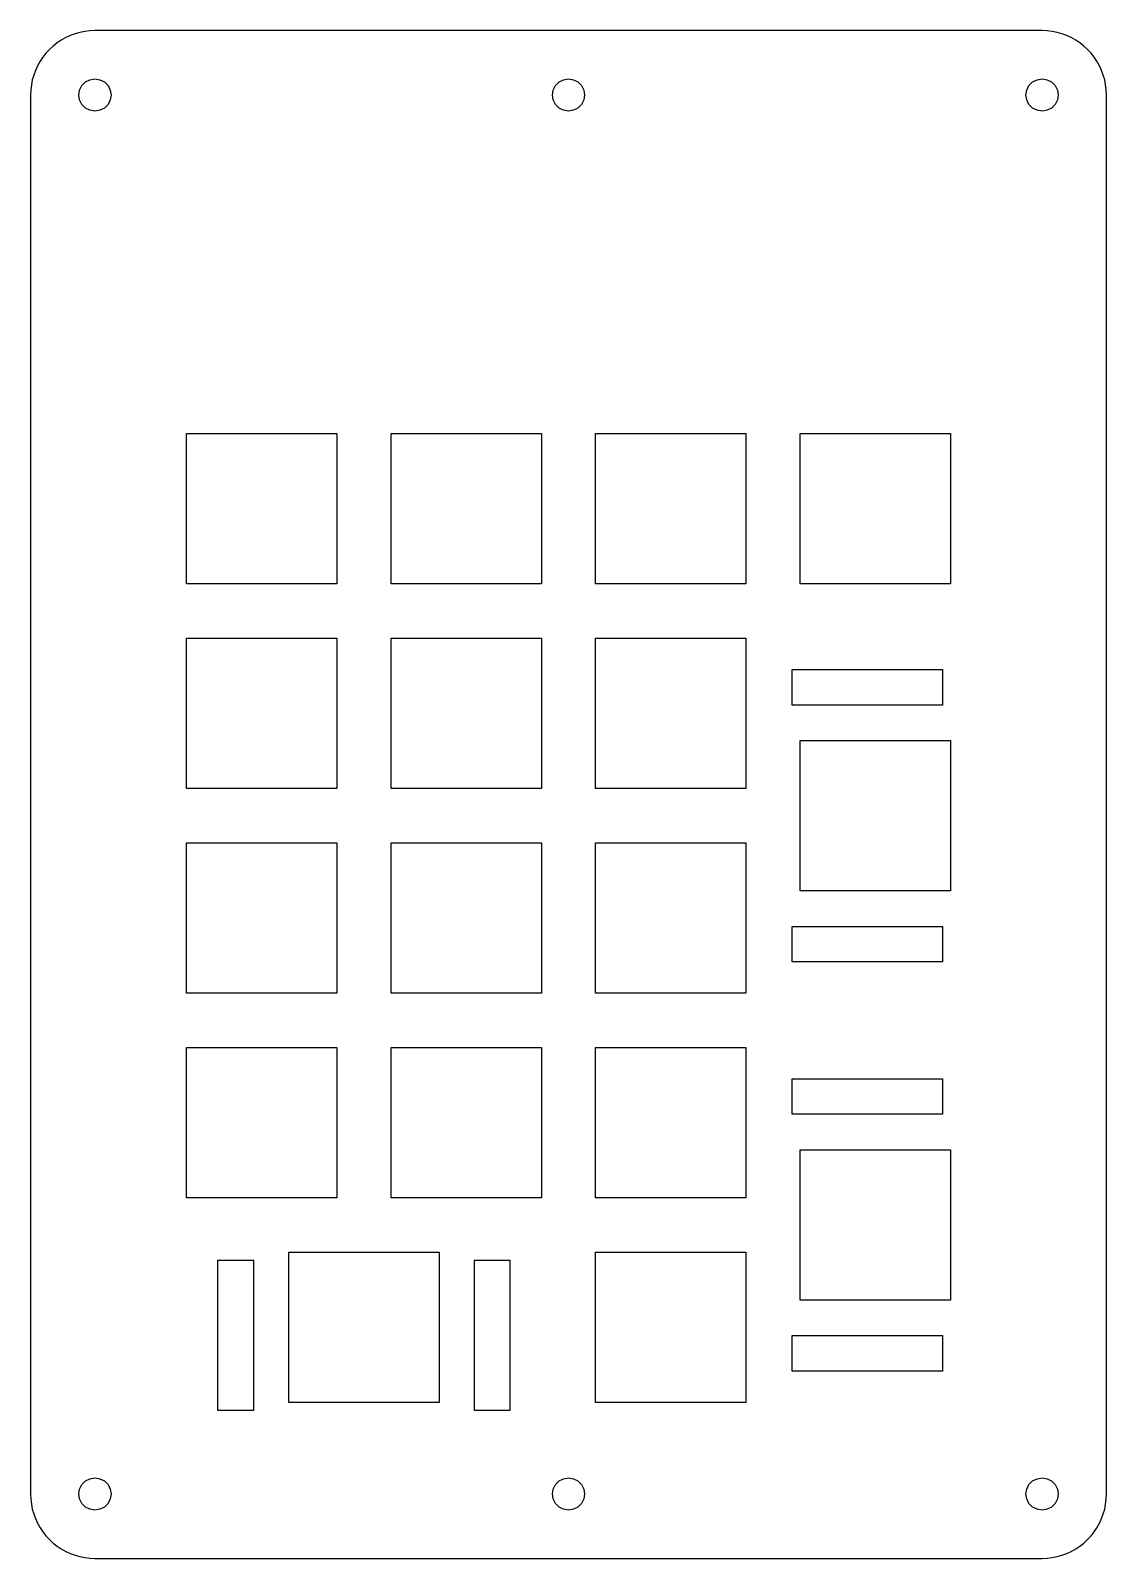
# Model space of a CAD drawing. Header units: metres. Extents: x 0 to 100, y 0 to 142.
import ezdxf

# ---------------------------------------------------------------- set-up
doc = ezdxf.new("R2010")
doc.units = ezdxf.units.M

msp = doc.modelspace()

# ---------------------------------------------------------------- linework, layer by layer
for p, q in [((5.99998, 142.25), (5.52924, 142.232)), ((94.2, 142.25), (5.99998, 142.25)), ((94.6708, 142.232), (94.2, 142.25)), ((2.47328, 141.104), (2.1033, 140.812)), ((2.86501, 141.366), (2.47328, 141.104)), ((3.27605, 141.596), (2.86501, 141.366)), ((3.70389, 141.793), (3.27605, 141.596)), ((4.14589, 141.956), (3.70389, 141.793)), ((4.59932, 142.084), (4.14589, 141.956)), ((5.06139, 142.176), (4.59932, 142.084)), ((5.52924, 142.232), (5.06139, 142.176)), ((95.1386, 142.176), (94.6708, 142.232)), ((95.6007, 142.084), (95.1386, 142.176)), ((96.0541, 141.956), (95.6007, 142.084)), ((96.4961, 141.793), (96.0541, 141.956)), ((96.924, 141.596), (96.4961, 141.793)), ((97.335, 141.366), (96.924, 141.596)), ((97.7267, 141.104), (97.335, 141.366)), ((98.0967, 140.812), (97.7267, 141.104)), ((1.14589, 139.777), (0.884155, 139.385)), ((1.43756, 140.147), (1.14589, 139.777)), ((1.75735, 140.493), (1.43756, 140.147)), ((2.1033, 140.812), (1.75735, 140.493)), ((98.4427, 140.493), (98.0967, 140.812)), ((98.7625, 140.147), (98.4427, 140.493)), ((99.0541, 139.777), (98.7625, 140.147)), ((99.3159, 139.385), (99.0541, 139.777)), ((0.293655, 138.104), (0.165771, 137.651)), ((0.456711, 138.546), (0.293655, 138.104)), ((0.653946, 138.974), (0.456711, 138.546)), ((0.884155, 139.385), (0.653946, 138.974)), ((99.5461, 138.974), (99.3159, 139.385)), ((99.7433, 138.546), (99.5461, 138.974)), ((99.9064, 138.104), (99.7433, 138.546)), ((100.034, 137.651), (99.9064, 138.104)), ((0.018494, 136.721), (0, 136.25)), ((0.073868, 137.189), (0.018494, 136.721)), ((0.165771, 137.651), (0.073868, 137.189)), ((4.5, 136.25), (4.57341, 136.714)), ((4.57341, 136.714), (4.78647, 137.132)), ((4.78647, 137.132), (5.11832, 137.464)), ((5.11832, 137.464), (5.53647, 137.677)), ((5.53647, 137.677), (6, 137.75)), ((6, 137.75), (6.46352, 137.677)), ((6.46352, 137.677), (6.88167, 137.464)), ((6.88167, 137.464), (7.21352, 137.132)), ((7.21352, 137.132), (7.42657, 136.714)), ((7.42657, 136.714), (7.5, 136.25)), ((48.6, 136.25), (48.6734, 136.714)), ((48.6734, 136.714), (48.8865, 137.132)), ((48.8865, 137.132), (49.2183, 137.464)), ((49.2183, 137.464), (49.6365, 137.677)), ((49.6365, 137.677), (50.1, 137.75)), ((50.1, 137.75), (50.5635, 137.677)), ((50.5635, 137.677), (50.9817, 137.464)), ((50.9817, 137.464), (51.3135, 137.132)), ((51.3135, 137.132), (51.5266, 136.714)), ((51.5266, 136.714), (51.6, 136.25)), ((92.7, 136.25), (92.7734, 136.714)), ((92.7734, 136.714), (92.9865, 137.132)), ((92.9865, 137.132), (93.3183, 137.464)), ((93.3183, 137.464), (93.7365, 137.677)), ((93.7365, 137.677), (94.2, 137.75)), ((94.2, 137.75), (94.6635, 137.677)), ((94.6635, 137.677), (95.0817, 137.464)), ((95.0817, 137.464), (95.4135, 137.132)), ((95.4135, 137.132), (95.6266, 136.714)), ((95.6266, 136.714), (95.7, 136.25)), ((100.126, 137.189), (100.034, 137.651)), ((100.182, 136.721), (100.126, 137.189)), ((100.2, 136.25), (100.182, 136.721)), ((0, 136.25), (0, 6)), ((4.57341, 135.786), (4.5, 136.25)), ((4.78647, 135.368), (4.57341, 135.786)), ((5.11832, 135.036), (4.78647, 135.368)), ((7.21352, 135.368), (6.88167, 135.036)), ((7.42657, 135.786), (7.21352, 135.368)), ((7.5, 136.25), (7.42657, 135.786)), ((48.6734, 135.786), (48.6, 136.25)), ((48.8865, 135.368), (48.6734, 135.786)), ((49.2183, 135.036), (48.8865, 135.368)), ((51.3135, 135.368), (50.9817, 135.036)), ((51.5266, 135.786), (51.3135, 135.368)), ((51.6, 136.25), (51.5266, 135.786)), ((92.7734, 135.786), (92.7, 136.25)), ((92.9865, 135.368), (92.7734, 135.786)), ((93.3183, 135.036), (92.9865, 135.368)), ((95.4135, 135.368), (95.0817, 135.036)), ((95.6266, 135.786), (95.4135, 135.368)), ((95.7, 136.25), (95.6266, 135.786)), ((100.2, 6), (100.2, 136.25)), ((5.53647, 134.823), (5.11832, 135.036)), ((6, 134.75), (5.53647, 134.823)), ((6.46352, 134.823), (6, 134.75)), ((6.88167, 135.036), (6.46352, 134.823)), ((49.6365, 134.823), (49.2183, 135.036)), ((50.1, 134.75), (49.6365, 134.823)), ((50.5635, 134.823), (50.1, 134.75)), ((50.9817, 135.036), (50.5635, 134.823)), ((93.7365, 134.823), (93.3183, 135.036)), ((94.2, 134.75), (93.7365, 134.823)), ((94.6635, 134.823), (94.2, 134.75)), ((95.0817, 135.036), (94.6635, 134.823)), ((14.525, 90.725), (14.525, 104.725)), ((14.525, 104.725), (28.525, 104.725)), ((28.525, 104.725), (28.525, 90.725)), ((33.575, 90.725), (33.575, 104.725)), ((33.575, 104.725), (47.575, 104.725)), ((47.575, 104.725), (47.575, 90.725)), ((52.625, 90.725), (52.625, 104.725)), ((52.625, 104.725), (66.625, 104.725)), ((66.625, 104.725), (66.625, 90.725)), ((71.675, 90.725), (71.675, 104.725)), ((71.675, 104.725), (85.675, 104.725)), ((85.675, 104.725), (85.675, 90.725)), ((28.525, 90.725), (14.525, 90.725)), ((47.575, 90.725), (33.575, 90.725)), ((66.625, 90.725), (52.625, 90.725)), ((85.675, 90.725), (71.675, 90.725)), ((14.525, 71.675), (14.525, 85.675)), ((14.525, 85.675), (28.525, 85.675)), ((28.525, 85.675), (28.525, 71.675)), ((33.575, 71.675), (33.575, 85.675)), ((33.575, 85.675), (47.575, 85.675)), ((47.575, 85.675), (47.575, 71.675)), ((52.625, 71.675), (52.625, 85.675)), ((52.625, 85.675), (66.625, 85.675)), ((66.625, 85.675), (66.625, 71.675)), ((70.925, 79.45), (70.925, 82.75)), ((70.925, 82.75), (84.925, 82.75)), ((84.925, 82.75), (84.925, 79.45)), ((84.925, 79.45), (70.925, 79.45)), ((71.675, 62.15), (71.675, 76.15)), ((71.675, 76.15), (85.675, 76.15)), ((85.675, 76.15), (85.675, 62.15)), ((28.525, 71.675), (14.525, 71.675)), ((47.575, 71.675), (33.575, 71.675)), ((66.625, 71.675), (52.625, 71.675)), ((14.525, 52.625), (14.525, 66.625)), ((14.525, 66.625), (28.525, 66.625)), ((28.525, 66.625), (28.525, 52.625)), ((33.575, 52.625), (33.575, 66.625)), ((33.575, 66.625), (47.575, 66.625)), ((47.575, 66.625), (47.575, 52.625)), ((52.625, 52.625), (52.625, 66.625)), ((52.625, 66.625), (66.625, 66.625)), ((66.625, 66.625), (66.625, 52.625)), ((85.675, 62.15), (71.675, 62.15)), ((70.925, 55.55), (70.925, 58.85)), ((70.925, 58.85), (84.925, 58.85)), ((84.925, 58.85), (84.925, 55.55)), ((84.925, 55.55), (70.925, 55.55)), ((28.525, 52.625), (14.525, 52.625)), ((47.575, 52.625), (33.575, 52.625)), ((66.625, 52.625), (52.625, 52.625)), ((14.525, 33.575), (14.525, 47.575)), ((14.525, 47.575), (28.525, 47.575)), ((28.525, 47.575), (28.525, 33.575)), ((33.575, 33.575), (33.575, 47.575)), ((33.575, 47.575), (47.575, 47.575)), ((47.575, 47.575), (47.575, 33.575)), ((52.625, 33.575), (52.625, 47.575)), ((52.625, 47.575), (66.625, 47.575)), ((66.625, 47.575), (66.625, 33.575)), ((70.925, 41.35), (70.925, 44.65)), ((70.925, 44.65), (84.925, 44.65)), ((84.925, 44.65), (84.925, 41.35)), ((84.925, 41.35), (70.925, 41.35)), ((71.675, 24.05), (71.675, 38.05)), ((71.675, 38.05), (85.675, 38.05)), ((85.675, 38.05), (85.675, 24.05)), ((28.525, 33.575), (14.525, 33.575)), ((47.575, 33.575), (33.575, 33.575)), ((66.625, 33.575), (52.625, 33.575)), ((24.05, 14.525), (24.05, 28.525)), ((24.05, 28.525), (38.05, 28.525)), ((38.05, 28.525), (38.05, 14.525)), ((52.625, 14.525), (52.625, 28.525)), ((52.625, 28.525), (66.625, 28.525)), ((66.625, 28.525), (66.625, 14.525)), ((17.45, 13.775), (17.45, 27.775)), ((17.45, 27.775), (20.75, 27.775)), ((20.75, 27.775), (20.75, 13.775)), ((41.35, 13.775), (41.35, 27.775)), ((41.35, 27.775), (44.65, 27.775)), ((44.65, 27.775), (44.65, 13.775)), ((85.675, 24.05), (71.675, 24.05)), ((70.925, 17.45), (70.925, 20.75)), ((70.925, 20.75), (84.925, 20.75)), ((84.925, 20.75), (84.925, 17.45)), ((84.925, 17.45), (70.925, 17.45)), ((38.05, 14.525), (24.05, 14.525)), ((66.625, 14.525), (52.625, 14.525)), ((20.75, 13.775), (17.45, 13.775)), ((44.65, 13.775), (41.35, 13.775)), ((4.78647, 6.88167), (5.11832, 7.21352)), ((5.11832, 7.21352), (5.53647, 7.42657)), ((5.53647, 7.42657), (6, 7.5)), ((6, 7.5), (6.46352, 7.42657)), ((6.46352, 7.42657), (6.88167, 7.21352)), ((6.88167, 7.21352), (7.21352, 6.88167)), ((48.8865, 6.88167), (49.2183, 7.21352)), ((49.2183, 7.21352), (49.6365, 7.42657)), ((49.6365, 7.42657), (50.1, 7.5)), ((50.1, 7.5), (50.5635, 7.42657)), ((50.5635, 7.42657), (50.9817, 7.21352)), ((50.9817, 7.21352), (51.3135, 6.88167)), ((92.9865, 6.88167), (93.3183, 7.21352)), ((93.3183, 7.21352), (93.7365, 7.42657)), ((93.7365, 7.42657), (94.2, 7.5)), ((94.2, 7.5), (94.6635, 7.42657)), ((94.6635, 7.42657), (95.0817, 7.21352)), ((95.0817, 7.21352), (95.4135, 6.88167)), ((0, 6), (0.018494, 5.52924)), ((4.5, 6), (4.57341, 6.46352)), ((4.57341, 5.53647), (4.5, 6)), ((4.57341, 6.46352), (4.78647, 6.88167)), ((7.21352, 6.88167), (7.42657, 6.46352)), ((7.42657, 6.46352), (7.5, 6)), ((7.5, 6), (7.42657, 5.53647)), ((48.6, 6), (48.6734, 6.46352)), ((48.6734, 5.53647), (48.6, 6)), ((48.6734, 6.46352), (48.8865, 6.88167)), ((51.3135, 6.88167), (51.5266, 6.46352)), ((51.5266, 6.46352), (51.6, 6)), ((51.6, 6), (51.5266, 5.53647)), ((92.7, 6), (92.7734, 6.46352)), ((92.7734, 5.53647), (92.7, 6)), ((92.7734, 6.46352), (92.9865, 6.88167)), ((95.4135, 6.88167), (95.6266, 6.46352)), ((95.6266, 6.46352), (95.7, 6)), ((95.7, 6), (95.6266, 5.53647)), ((100.182, 5.52924), (100.2, 6)), ((0.018494, 5.52924), (0.073868, 5.06139)), ((0.073868, 5.06139), (0.165771, 4.59932)), ((0.165771, 4.59932), (0.293655, 4.14589)), ((4.78647, 5.11832), (4.57341, 5.53647)), ((5.11832, 4.78647), (4.78647, 5.11832)), ((5.53647, 4.57341), (5.11832, 4.78647)), ((6, 4.5), (5.53647, 4.57341)), ((6.46352, 4.57341), (6, 4.5)), ((6.88167, 4.78647), (6.46352, 4.57341)), ((7.21352, 5.11832), (6.88167, 4.78647)), ((7.42657, 5.53647), (7.21352, 5.11832)), ((48.8865, 5.11832), (48.6734, 5.53647)), ((49.2183, 4.78647), (48.8865, 5.11832)), ((49.6365, 4.57341), (49.2183, 4.78647)), ((50.1, 4.5), (49.6365, 4.57341)), ((50.5635, 4.57341), (50.1, 4.5)), ((50.9817, 4.78647), (50.5635, 4.57341)), ((51.3135, 5.11832), (50.9817, 4.78647)), ((51.5266, 5.53647), (51.3135, 5.11832)), ((92.9865, 5.11832), (92.7734, 5.53647)), ((93.3183, 4.78647), (92.9865, 5.11832)), ((93.7365, 4.57341), (93.3183, 4.78647)), ((94.2, 4.5), (93.7365, 4.57341)), ((94.6635, 4.57341), (94.2, 4.5)), ((95.0817, 4.78647), (94.6635, 4.57341)), ((95.4135, 5.11832), (95.0817, 4.78647)), ((95.6266, 5.53647), (95.4135, 5.11832)), ((99.9063, 4.14589), (100.034, 4.59932)), ((100.034, 4.59932), (100.126, 5.06139)), ((100.126, 5.06139), (100.182, 5.52924)), ((0.293655, 4.14589), (0.456711, 3.70389)), ((0.456711, 3.70389), (0.653946, 3.27605)), ((0.653946, 3.27605), (0.884155, 2.86501)), ((0.884155, 2.86501), (1.14589, 2.47328)), ((99.0541, 2.47328), (99.3158, 2.86501)), ((99.3158, 2.86501), (99.5461, 3.27605)), ((99.5461, 3.27605), (99.7433, 3.70389)), ((99.7433, 3.70389), (99.9063, 4.14589)), ((1.14589, 2.47328), (1.43756, 2.1033)), ((1.43756, 2.1033), (1.75735, 1.75735)), ((1.75735, 1.75735), (2.1033, 1.43756)), ((2.1033, 1.43756), (2.47328, 1.14589)), ((97.7267, 1.14589), (98.0967, 1.43756)), ((98.0967, 1.43756), (98.4426, 1.75735)), ((98.4426, 1.75735), (98.7624, 2.1033)), ((98.7624, 2.1033), (99.0541, 2.47328)), ((2.47328, 1.14589), (2.86501, 0.884155)), ((2.86501, 0.884155), (3.27605, 0.653946)), ((3.27605, 0.653946), (3.70389, 0.456711)), ((3.70389, 0.456711), (4.14589, 0.293655)), ((4.14589, 0.293655), (4.59932, 0.165771)), ((4.59932, 0.165771), (5.06139, 0.073868)), ((5.06139, 0.073868), (5.52924, 0.018494)), ((5.52924, 0.018494), (5.99998, 0)), ((5.99998, 0), (94.2, 0)), ((94.2, 0), (94.6708, 0.018494)), ((94.6708, 0.018494), (95.1386, 0.073868)), ((95.1386, 0.073868), (95.6007, 0.165771)), ((95.6007, 0.165771), (96.0541, 0.293655)), ((96.0541, 0.293655), (96.4961, 0.456711)), ((96.4961, 0.456711), (96.924, 0.653946)), ((96.924, 0.653946), (97.335, 0.884155)), ((97.335, 0.884155), (97.7267, 1.14589))]:
    msp.add_line(p, q)

doc.saveas('drawing.dxf')
